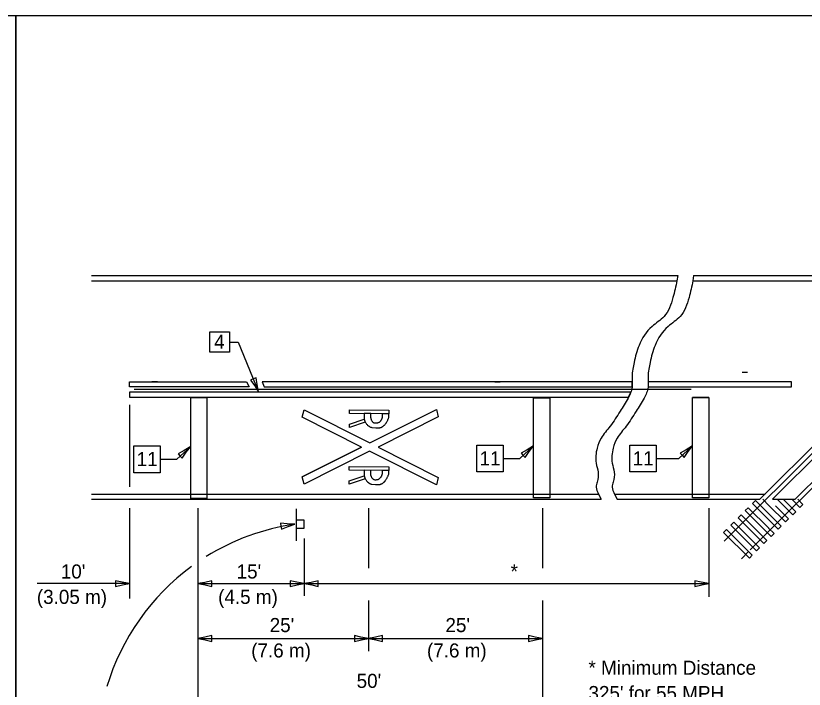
# Model space of a CAD drawing. Extents: x 2261432 to 2263976, y -3124040 to -3123640.
# Drawn here: x 2263345.8 to 2263502.9, y -3123773.9 to -3123639.7 of the extents above; entities that cross this region are included whole.
import ezdxf

# ---------------------------------------------------------------- set-up
doc = ezdxf.new("R2010")
doc.units = 0
for name, color, linetype in [('Default', 7, 'Continuous'), ('RD_Pr_Roadway_Dimensions', 7, 'Continuous'), ('RD_Pr_Roadway_Items', 7, 'Continuous'), ('RD_Pr_Roadway_Notes', 7, 'Continuous')]:
    doc.layers.add(name, color=color, linetype=linetype)

msp = doc.modelspace()

# ---------------------------------------------------------------- linework, layer by layer
at = {"layer": 'Default'}
for points in [[(2262715.82, -3124039.7), (2263345.82, -3124039.7), (2263345.82, -3123639.7), (2262715.82, -3123639.7)], [(2263345.82, -3124039.7), (2263975.82, -3124039.7), (2263975.82, -3123639.7), (2263345.82, -3123639.7)]]:
    msp.add_lwpolyline(points, close=True, dxfattribs=at)
at = {"layer": 'RD_Pr_Roadway_Dimensions'}
for p, q in [((2263368.48, -3123717.24), (2263368.48, -3123733.57)), ((2263368.48, -3123737.8), (2263368.48, -3123755.81)), ((2263382.08, -3123737.8), (2263382.08, -3123777.58)), ((2263416.07, -3123737.8), (2263416.07, -3123749.8)), ((2263450.77, -3123737.8), (2263450.77, -3123749.8)), ((2263483.86, -3123737.8), (2263483.86, -3123755.47)), ((2263403.28, -3123743.85), (2263403.28, -3123755.29)), ((2263368.48, -3123752.86), (2263350.07, -3123752.86)), ((2263382.08, -3123752.86), (2263403.28, -3123752.86)), ((2263403.28, -3123752.86), (2263483.86, -3123752.86)), ((2263416.07, -3123756.23), (2263416.07, -3123766.35)), ((2263450.77, -3123756.23), (2263450.77, -3123777.58)), ((2263382.08, -3123763.79), (2263416.07, -3123763.79)), ((2263416.07, -3123763.79), (2263450.77, -3123763.79))]:
    msp.add_line(p, q, dxfattribs=at)
for points in [[(2263398.55, -3123740.83), (2263398.63, -3123741.41), (2263398.72, -3123741.99), (2263400.05, -3123741.45), (2263401.4, -3123741), (2263399.89, -3123740.95)], [(2263365.69, -3123752.28), (2263365.68, -3123752.86), (2263365.68, -3123753.45), (2263367.09, -3123753.1), (2263368.48, -3123752.86), (2263366.99, -3123752.59)], [(2263384.88, -3123753.45), (2263384.88, -3123752.86), (2263384.88, -3123752.28), (2263383.48, -3123752.62), (2263382.08, -3123752.86), (2263383.57, -3123753.13)], [(2263400.48, -3123752.28), (2263400.48, -3123752.86), (2263400.48, -3123753.45), (2263401.88, -3123753.1), (2263403.28, -3123752.86), (2263401.79, -3123752.59)], [(2263406.08, -3123753.45), (2263406.08, -3123752.86), (2263406.08, -3123752.28), (2263404.68, -3123752.62), (2263403.28, -3123752.86), (2263404.77, -3123753.13)], [(2263481.06, -3123752.28), (2263481.06, -3123752.86), (2263481.06, -3123753.45), (2263482.46, -3123753.1), (2263483.86, -3123752.86), (2263482.36, -3123752.59)], [(2263384.88, -3123764.37), (2263384.88, -3123763.79), (2263384.88, -3123763.2), (2263383.48, -3123763.55), (2263382.08, -3123763.79), (2263383.57, -3123764.06)], [(2263413.27, -3123763.2), (2263413.27, -3123763.79), (2263413.27, -3123764.37), (2263414.67, -3123764.03), (2263416.07, -3123763.79), (2263414.57, -3123763.52)], [(2263418.86, -3123764.37), (2263418.87, -3123763.79), (2263418.87, -3123763.2), (2263417.47, -3123763.55), (2263416.07, -3123763.79), (2263417.56, -3123764.06)], [(2263447.98, -3123763.2), (2263447.97, -3123763.79), (2263447.97, -3123764.37), (2263449.38, -3123764.03), (2263450.77, -3123763.79), (2263449.28, -3123763.52)]]:
    msp.add_lwpolyline(points, close=True, dxfattribs=at)
for start, end in [(98.4319, 121.9332), (126.3048, 163.294)]:
    msp.add_arc((2263408.17, -3123786.66), 46.16, start, end, dxfattribs=at)
at = {"layer": 'RD_Pr_Roadway_Items'}
for p, q in [((2263546.82, -3123684.49), (2263486.9, -3123744.43)), ((2263360.92, -3123691.47), (2263477.7, -3123691.47)), ((2263360.92, -3123692.5), (2263477.53, -3123692.5)), ((2263477.7, -3123691.47), (2263477.53, -3123692.5)), ((2263480.85, -3123691.47), (2263480.72, -3123692.5)), ((2263480.72, -3123692.5), (2263537.61, -3123692.5)), ((2263480.85, -3123691.47), (2263538.63, -3123691.47)), ((2263494.06, -3123736.05), (2263538.63, -3123691.47)), ((2263496.55, -3123736.05), (2263541.11, -3123691.47)), ((2263546.55, -3123691.68), (2263496.73, -3123741.5)), ((2263501.08, -3123736.05), (2263545.65, -3123691.47)), ((2263491.6, -3123710.76), (2263490.5, -3123710.76)), ((2263491.6, -3123710.76), (2263490.5, -3123710.76)), ((2263372.92, -3123712.6), (2263374.02, -3123712.6)), ((2263372.92, -3123712.6), (2263374.02, -3123712.6)), ((2263441.23, -3123712.66), (2263442.33, -3123712.66)), ((2263441.23, -3123712.66), (2263442.33, -3123712.66)), ((2263369.41, -3123714.13), (2263480.33, -3123714.13)), ((2263369.41, -3123714.13), (2263480.33, -3123714.13)), ((2263383.87, -3123715.76), (2263380.67, -3123715.76)), ((2263383.87, -3123715.76), (2263380.67, -3123715.76)), ((2263383.87, -3123715.76), (2263380.67, -3123715.76)), ((2263383.87, -3123715.76), (2263380.67, -3123715.76)), ((2263452.18, -3123715.82), (2263448.98, -3123715.82)), ((2263452.18, -3123715.82), (2263448.98, -3123715.82)), ((2263483.86, -3123715.76), (2263480.65, -3123715.76)), ((2263483.86, -3123715.76), (2263480.65, -3123715.76)), ((2263483.86, -3123715.76), (2263480.65, -3123715.76)), ((2263483.86, -3123715.76), (2263480.65, -3123715.76)), ((2263412.29, -3123718.24), (2263412.29, -3123718.24)), ((2263412.29, -3123718.24), (2263412.29, -3123718.24)), ((2263415.24, -3123718.95), (2263415.24, -3123720.06)), ((2263414.71, -3123725.66), (2263402.9, -3123731.61)), ((2263412.26, -3123729.55), (2263412.26, -3123729.55)), ((2263412.26, -3123729.55), (2263412.26, -3123729.55)), ((2263412.26, -3123729.55), (2263412.26, -3123729.55)), ((2263412.26, -3123729.55), (2263412.26, -3123729.55)), ((2263415.22, -3123730.25), (2263415.22, -3123731.37)), ((2263360.92, -3123735.03), (2263461.91, -3123735.03)), ((2263461.91, -3123735.03), (2263462.4, -3123736.05)), ((2263465.1, -3123735.01), (2263465.59, -3123736.05)), ((2263465.11, -3123735.03), (2263495.08, -3123735.03)), ((2263360.92, -3123736.05), (2263448.91, -3123736.05)), ((2263382.05, -3123735.76), (2263382.05, -3123735.76)), ((2263382.05, -3123735.76), (2263382.05, -3123735.76)), ((2263448.82, -3123736.05), (2263462.4, -3123736.05)), ((2263448.82, -3123736.05), (2263462.4, -3123736.05)), ((2263465.59, -3123736.05), (2263494.06, -3123736.05)), ((2263496.55, -3123736.05), (2263501.08, -3123736.05)), ((2263401.69, -3123737.97), (2263401.69, -3123744.3)), ((2263496.73, -3123741.5), (2263492.09, -3123746.15)), ((2263491.79, -3123746.44), (2263490.36, -3123747.89))]:
    msp.add_line(p, q, dxfattribs=at)
for points in [[(2263368.48, -3123712.64), (2263391.8, -3123712.64), (2263392.31, -3123713.66), (2263391.8, -3123713.67), (2263368.48, -3123713.67)], [(2263395.29, -3123713.67), (2263468.59, -3123713.67), (2263468.59, -3123712.64), (2263395.29, -3123712.64), (2263394.93, -3123712.64)], [(2263471.8, -3123713.67), (2263500.31, -3123713.67), (2263500.31, -3123712.64), (2263471.8, -3123712.64)], [(2263368.48, -3123715.72), (2263467.9, -3123715.72), (2263468.34, -3123714.69), (2263368.48, -3123714.69)], [(2263380.67, -3123715.76), (2263383.87, -3123715.76), (2263383.87, -3123735.9), (2263380.67, -3123735.9)], [(2263448.98, -3123715.82), (2263452.18, -3123715.82), (2263452.18, -3123735.75), (2263448.98, -3123735.75)], [(2263480.65, -3123715.76), (2263483.86, -3123715.76), (2263483.86, -3123735.75), (2263480.65, -3123735.75)], [(2263403.28, -3123718.24), (2263416.35, -3123724.83), (2263429.6, -3123718.15), (2263429.98, -3123719.62), (2263418, -3123725.66), (2263429.98, -3123731.71), (2263429.6, -3123733.18), (2263416.31, -3123726.47), (2263403.27, -3123733.05), (2263402.9, -3123731.61), (2263414.7, -3123725.66), (2263402.9, -3123719.71)], [(2263412.29, -3123718.24), (2263420.14, -3123718.28), (2263420.14, -3123719.02), (2263412.29, -3123718.94)], [(2263415.24, -3123718.95), (2263415.24, -3123720.06), (2263415.45, -3123720.69), (2263415.5, -3123720.76), (2263415.55, -3123720.84), (2263415.61, -3123720.93), (2263415.71, -3123721.05), (2263415.79, -3123721.14), (2263415.91, -3123721.26), (2263416.08, -3123721.41), (2263416.19, -3123721.5), (2263416.35, -3123721.59), (2263416.5, -3123721.67), (2263416.61, -3123721.71), (2263416.73, -3123721.75), (2263416.78, -3123721.77), (2263417.52, -3123721.79), (2263417.75, -3123721.79), (2263417.97, -3123721.8), (2263418.18, -3123721.8), (2263418.2, -3123721.8), (2263418.27, -3123721.8), (2263418.35, -3123721.79), (2263418.4, -3123721.78), (2263418.49, -3123721.76), (2263418.59, -3123721.72), (2263418.65, -3123721.7), (2263418.71, -3123721.67), (2263418.77, -3123721.64), (2263418.82, -3123721.61), (2263418.89, -3123721.57), (2263418.96, -3123721.52), (2263419.03, -3123721.47), (2263419.09, -3123721.42), (2263419.15, -3123721.37), (2263419.21, -3123721.31), (2263419.26, -3123721.26), (2263419.33, -3123721.19), (2263419.4, -3123721.1), (2263419.51, -3123720.97), (2263419.58, -3123720.86), (2263419.64, -3123720.77), (2263419.69, -3123720.7), (2263419.74, -3123720.61), (2263419.8, -3123720.5), (2263419.86, -3123720.39), (2263419.91, -3123720.29), (2263419.96, -3123720.17), (2263420.01, -3123720.06), (2263420.05, -3123719.97), (2263420.09, -3123719.86), (2263420.14, -3123719.75), (2263420.14, -3123719.73), (2263420.14, -3123719.73), (2263420.14, -3123719.02), (2263418.82, -3123719.01), (2263418.82, -3123719.67), (2263418.81, -3123719.7), (2263418.8, -3123719.74), (2263418.79, -3123719.78), (2263418.78, -3123719.83), (2263418.76, -3123719.89), (2263418.75, -3123719.93), (2263418.73, -3123719.99), (2263418.71, -3123720.03), (2263418.69, -3123720.09), (2263418.66, -3123720.16), (2263418.63, -3123720.21), (2263418.6, -3123720.28), (2263418.54, -3123720.37), (2263418.5, -3123720.43), (2263418.45, -3123720.5), (2263418.38, -3123720.57), (2263418.31, -3123720.64), (2263418.25, -3123720.69), (2263418.18, -3123720.74), (2263418.11, -3123720.78), (2263418.04, -3123720.82), (2263417.96, -3123720.85), (2263417.89, -3123720.87), (2263417.81, -3123720.89), (2263417.72, -3123720.9), (2263417.57, -3123720.91), (2263417.52, -3123720.91), (2263417.46, -3123720.91), (2263417.4, -3123720.91), (2263417.33, -3123720.89), (2263417.28, -3123720.88), (2263417.23, -3123720.86), (2263417.17, -3123720.83), (2263417.1, -3123720.79), (2263417.04, -3123720.74), (2263416.97, -3123720.69), (2263416.91, -3123720.62), (2263416.86, -3123720.56), (2263416.8, -3123720.47), (2263416.75, -3123720.39), (2263416.71, -3123720.3), (2263416.67, -3123720.22), (2263416.65, -3123720.16), (2263416.63, -3123720.08), (2263416.61, -3123719.99), (2263416.59, -3123719.92), (2263416.57, -3123719.79), (2263416.57, -3123719.73), (2263416.57, -3123719.71), (2263416.57, -3123718.98), (2263415.24, -3123718.97)], [(2263412.29, -3123721.06), (2263415.24, -3123720.06), (2263415.45, -3123720.69), (2263412.29, -3123721.76)], [(2263412.26, -3123729.55), (2263420.12, -3123729.59), (2263420.12, -3123730.32), (2263412.26, -3123730.24)], [(2263415.22, -3123730.25), (2263415.22, -3123731.37), (2263415.43, -3123731.99), (2263415.47, -3123732.06), (2263415.52, -3123732.14), (2263415.59, -3123732.23), (2263415.69, -3123732.36), (2263415.76, -3123732.44), (2263415.88, -3123732.57), (2263416.05, -3123732.71), (2263416.17, -3123732.8), (2263416.32, -3123732.9), (2263416.48, -3123732.97), (2263416.58, -3123733.02), (2263416.71, -3123733.06), (2263416.76, -3123733.07), (2263417.5, -3123733.09), (2263417.73, -3123733.1), (2263417.95, -3123733.1), (2263418.15, -3123733.11), (2263418.18, -3123733.1), (2263418.24, -3123733.1), (2263418.32, -3123733.09), (2263418.38, -3123733.08), (2263418.46, -3123733.06), (2263418.56, -3123733.03), (2263418.62, -3123733), (2263418.69, -3123732.97), (2263418.75, -3123732.94), (2263418.8, -3123732.92), (2263418.86, -3123732.88), (2263418.93, -3123732.83), (2263419.01, -3123732.77), (2263419.06, -3123732.73), (2263419.13, -3123732.67), (2263419.19, -3123732.61), (2263419.24, -3123732.56), (2263419.3, -3123732.49), (2263419.38, -3123732.41), (2263419.48, -3123732.27), (2263419.56, -3123732.17), (2263419.62, -3123732.07), (2263419.66, -3123732), (2263419.72, -3123731.91), (2263419.78, -3123731.8), (2263419.83, -3123731.7), (2263419.88, -3123731.6), (2263419.94, -3123731.48), (2263419.99, -3123731.37), (2263420.03, -3123731.27), (2263420.07, -3123731.16), (2263420.11, -3123731.05), (2263420.12, -3123731.03), (2263420.12, -3123731.03), (2263420.12, -3123730.32), (2263418.79, -3123730.31), (2263418.79, -3123730.98), (2263418.79, -3123731), (2263418.78, -3123731.04), (2263418.77, -3123731.09), (2263418.75, -3123731.13), (2263418.74, -3123731.19), (2263418.72, -3123731.24), (2263418.7, -3123731.29), (2263418.69, -3123731.34), (2263418.66, -3123731.39), (2263418.64, -3123731.46), (2263418.61, -3123731.52), (2263418.57, -3123731.58), (2263418.51, -3123731.68), (2263418.47, -3123731.74), (2263418.42, -3123731.8), (2263418.35, -3123731.88), (2263418.29, -3123731.94), (2263418.22, -3123731.99), (2263418.16, -3123732.04), (2263418.08, -3123732.09), (2263418.01, -3123732.12), (2263417.94, -3123732.15), (2263417.86, -3123732.18), (2263417.79, -3123732.19), (2263417.7, -3123732.2), (2263417.55, -3123732.21), (2263417.5, -3123732.22), (2263417.44, -3123732.22), (2263417.38, -3123732.21), (2263417.31, -3123732.2), (2263417.26, -3123732.18), (2263417.21, -3123732.16), (2263417.15, -3123732.13), (2263417.07, -3123732.09), (2263417.01, -3123732.05), (2263416.95, -3123731.99), (2263416.88, -3123731.92), (2263416.83, -3123731.86), (2263416.77, -3123731.77), (2263416.73, -3123731.69), (2263416.68, -3123731.61), (2263416.65, -3123731.53), (2263416.63, -3123731.46), (2263416.6, -3123731.39), (2263416.58, -3123731.3), (2263416.57, -3123731.22), (2263416.55, -3123731.09), (2263416.54, -3123731.03), (2263416.54, -3123731.01), (2263416.54, -3123730.29), (2263415.22, -3123730.27)], [(2263412.26, -3123732.37), (2263415.22, -3123731.37), (2263415.43, -3123731.99), (2263412.26, -3123733.07)], [(2263494.83, -3123744.88), (2263495.42, -3123744.29), (2263490.3, -3123739.17), (2263489.7, -3123739.76)], [(2263403.28, -3123740.23), (2263401.69, -3123740.23), (2263401.69, -3123741.81), (2263403.28, -3123741.81)], [(2263493.39, -3123746.32), (2263493.98, -3123745.73), (2263488.86, -3123740.6), (2263488.26, -3123741.2)], [(2263491.95, -3123747.76), (2263492.54, -3123747.16), (2263487.42, -3123742.05), (2263486.83, -3123742.64)]]:
    msp.add_lwpolyline(points, close=True, dxfattribs=at)
for points in [[(2263495.98, -3123739.09), (2263493.18, -3123736.29), (2263492.58, -3123736.88), (2263495.97, -3123740.26)], [(2263494.63, -3123736.05), (2263495.86, -3123737.28)], [(2263497.51, -3123736.05), (2263500.59, -3123739.12), (2263501.18, -3123738.53), (2263498.7, -3123736.05)], [(2263500.39, -3123736.05), (2263502.03, -3123737.68), (2263502.62, -3123737.09), (2263501.58, -3123736.05)], [(2263495.8, -3123741.79), (2263491.74, -3123737.73), (2263491.14, -3123738.32), (2263496.27, -3123743.44), (2263496.86, -3123742.85), (2263495.79, -3123741.79)], [(2263495.86, -3123737.28), (2263499.15, -3123740.56), (2263499.74, -3123739.97), (2263497.16, -3123737.39)], [(2263495.97, -3123740.26), (2263497.71, -3123742), (2263498.3, -3123741.41), (2263495.98, -3123739.09)]]:
    msp.add_lwpolyline(points, dxfattribs=at)
for points in [[(2263477.53, -3123692.5), (2263476.73, -3123695.86), (2263474.95, -3123699.63), (2263472.56, -3123701.62), (2263469.98, -3123705.39), (2263468.99, -3123708.77), (2263468.59, -3123711.55), (2263468.59, -3123713.74), (2263467.79, -3123715.92), (2263466.2, -3123718.51), (2263464.22, -3123721.49), (2263462.43, -3123723.87), (2263461.63, -3123725.86), (2263461.43, -3123728.84), (2263461.83, -3123730.63), (2263461.63, -3123732.61), (2263461.43, -3123733.61), (2263461.91, -3123735.03)], [(2263480.72, -3123692.5), (2263479.93, -3123695.86), (2263478.14, -3123699.63), (2263475.76, -3123701.62), (2263473.17, -3123705.39), (2263472.18, -3123708.77), (2263471.78, -3123711.55), (2263471.78, -3123713.74), (2263470.99, -3123715.92), (2263469.4, -3123718.51), (2263467.41, -3123721.49), (2263465.63, -3123723.87), (2263464.83, -3123725.86), (2263464.63, -3123728.84), (2263465.03, -3123730.63), (2263464.83, -3123732.61), (2263464.63, -3123733.61), (2263465.11, -3123735.03)]]:
    msp.add_spline(points, degree=3, dxfattribs=at)
at = {"layer": 'RD_Pr_Roadway_Notes'}
for p, q in [((2263388.41, -3123704.71), (2263390.13, -3123704.71)), ((2263390.13, -3123704.71), (2263394.2, -3123714.66)), ((2263380.67, -3123725.56), (2263377.9, -3123728.06)), ((2263448.98, -3123725.41), (2263446.21, -3123727.92)), ((2263480.65, -3123725.41), (2263477.88, -3123727.92)), ((2263374.57, -3123728.06), (2263377.9, -3123728.06)), ((2263442.88, -3123727.92), (2263446.21, -3123727.92)), ((2263473.39, -3123727.92), (2263477.88, -3123727.92))]:
    msp.add_line(p, q, dxfattribs=at)
for points in [[(2263384.45, -3123702.66), (2263388.41, -3123702.66), (2263388.41, -3123706.75), (2263384.45, -3123706.75)], [(2263393.69, -3123711.85), (2263393.14, -3123712.07), (2263392.6, -3123712.29), (2263393.45, -3123713.46), (2263394.2, -3123714.66), (2263393.89, -3123713.17)], [(2263369.32, -3123725.38), (2263374.57, -3123725.38), (2263374.57, -3123730.75), (2263369.32, -3123730.75)], [(2263378.2, -3123727), (2263378.59, -3123727.44), (2263378.99, -3123727.87), (2263379.79, -3123726.68), (2263380.67, -3123725.56), (2263379.38, -3123726.36)], [(2263437.63, -3123725.24), (2263442.88, -3123725.24), (2263442.88, -3123730.6), (2263437.63, -3123730.6)], [(2263446.51, -3123726.86), (2263446.9, -3123727.3), (2263447.3, -3123727.73), (2263448.1, -3123726.53), (2263448.98, -3123725.41), (2263447.69, -3123726.22)], [(2263468.13, -3123725.24), (2263473.39, -3123725.24), (2263473.39, -3123730.6), (2263468.13, -3123730.6)], [(2263478.19, -3123726.85), (2263478.58, -3123727.29), (2263478.97, -3123727.72), (2263479.78, -3123726.53), (2263480.65, -3123725.41), (2263479.36, -3123726.21)]]:
    msp.add_lwpolyline(points, close=True, dxfattribs=at)

# ---------------------------------------------------------------- texts
at = {"layer": 'RD_Pr_Roadway_Dimensions'}
for s, height, p in [("10'", 2.808, (2263354.79, -3123751.84)), ("15'", 2.808, (2263389.81, -3123751.84)), ('*', 2.81, (2263444.39, -3123751.84)), ('(3.05 m)', 2.808, (2263350.02, -3123756.9)), ('(4.5 m)', 2.808, (2263386.13, -3123756.9)), ("25'", 2.808, (2263396.4, -3123762.52)), ("25'", 2.808, (2263431.41, -3123762.52)), ('(7.6 m)', 2.808, (2263392.72, -3123767.58)), ('(7.6 m)', 2.808, (2263427.73, -3123767.58)), ('* Minimum Distance', 2.808, (2263459.9, -3123771.02)), ("50'", 2.808, (2263413.72, -3123773.64)), ("325' for 55 MPH", 2.808, (2263459.9, -3123776.07))]:
    msp.add_text(s, height=height, dxfattribs=at).set_placement(p)
at = {"layer": 'RD_Pr_Roadway_Notes'}
for s, height, p in [('4', 2.81, (2263385.34, -3123706.06)), ('11', 2.808, (2263369.9, -3123729.44)), ('11', 2.808, (2263438.21, -3123729.3)), ('11', 2.808, (2263468.71, -3123729.3))]:
    msp.add_text(s, height=height, dxfattribs=at).set_placement(p)

doc.saveas('drawing.dxf')
